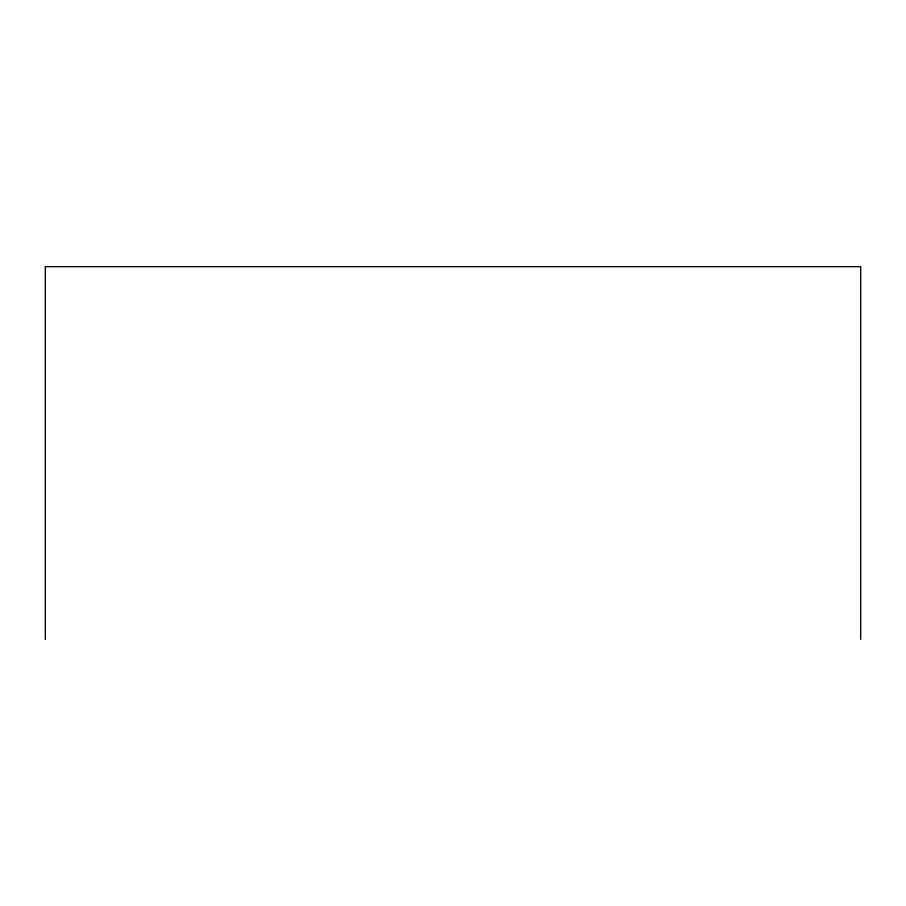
<?xml version="1.0" encoding="UTF-8"?>
<svg xmlns="http://www.w3.org/2000/svg" width="906" height="906" viewBox="0 0 906 906"><rect width="100%" height="100%" fill="white"/><g stroke="black" fill="none" stroke-linecap="round" stroke-linejoin="round"><path stroke-width="1.36" d="M860.7 639.342L860.7 266.658L45.3 266.658L45.3 639.342"/></g></svg>
